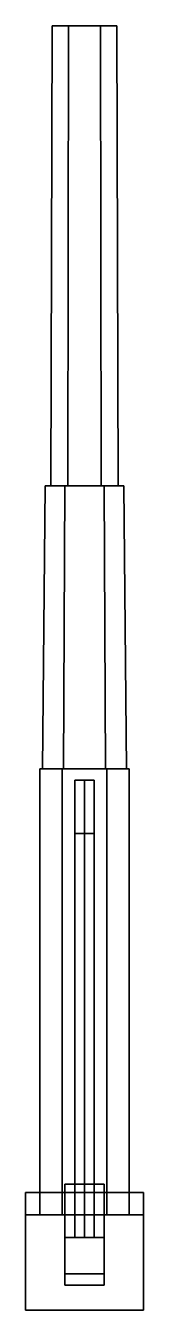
# Model space of a CAD drawing. Extents: x -0.21 to 0.21, y -0.55 to 4.03.
import ezdxf

# ---------------------------------------------------------------- set-up
doc = ezdxf.new("R2010")
doc.units = 0
doc.layers.add('GUN', color=1, linetype='CONTINUOUS')

msp = doc.modelspace()

# ---------------------------------------------------------------- linework, layer by layer
at = {"layer": 'GUN'}
for points in [[(-0.0575, 4.03, 0.0996), (-0.115, 4.03), (-0.12, 2.39), (-0.06, 2.39, 0.1039)], [(-0.115, 4.03), (-0.0575, 4.03, -0.0996), (-0.06, 2.39, -0.1039), (-0.12, 2.39)], [(0.115, 4.03), (-0.115, 4.03), (-0.0575, 4.03, 0.0996), (0.0575, 4.03, 0.0996)], [(0.0575, 4.03, -0.0996), (-0.0575, 4.03, -0.0996), (-0.115, 4.03), (0.115, 4.03)], [(0.0575, 4.03, 0.0996), (-0.0575, 4.03, 0.0996), (-0.06, 2.39, 0.1039), (0.06, 2.39, 0.1039)], [(-0.0575, 4.03, -0.0996), (0.0575, 4.03, -0.0996), (0.06, 2.39, -0.1039), (-0.06, 2.39, -0.1039)], [(0.115, 4.03), (0.0575, 4.03, 0.0996), (0.06, 2.39, 0.1039), (0.12, 2.39)], [(0.0575, 4.03, -0.0996), (0.115, 4.03), (0.12, 2.39), (0.06, 2.39, -0.1039)], [(-0.07, 2.39, 0.1212), (-0.14, 2.39), (-0.15, 1.38), (-0.075, 1.38, 0.1299)], [(-0.14, 2.39), (-0.07, 2.39, -0.1212), (-0.075, 1.38, -0.1299), (-0.15, 1.38)], [(0.14, 2.39), (-0.14, 2.39), (-0.07, 2.39, 0.1212), (0.07, 2.39, 0.1212)], [(0.07, 2.39, -0.1212), (-0.07, 2.39, -0.1212), (-0.14, 2.39), (0.14, 2.39)], [(0.07, 2.39, 0.1212), (-0.07, 2.39, 0.1212), (-0.075, 1.38, 0.1299), (0.075, 1.38, 0.1299)], [(-0.07, 2.39, -0.1212), (0.07, 2.39, -0.1212), (0.075, 1.38, -0.1299), (-0.075, 1.38, -0.1299)], [(0.14, 2.39), (0.07, 2.39, 0.1212), (0.075, 1.38, 0.1299), (0.15, 1.38)], [(0.07, 2.39, -0.1212), (0.14, 2.39), (0.15, 1.38), (0.075, 1.38, -0.1299)], [(-0.08, 1.38, 0.1386), (-0.16, 1.38), (-0.16, -0.21), (-0.08, -0.21, 0.1386)], [(-0.16, 1.38), (-0.08, 1.38, -0.1386), (-0.08, -0.21, -0.1386), (-0.16, -0.21)], [(0.16, 1.38), (-0.16, 1.38), (-0.08, 1.38, 0.1386), (0.08, 1.38, 0.1386)], [(0.08, 1.38, -0.1386), (-0.08, 1.38, -0.1386), (-0.16, 1.38), (0.16, 1.38)], [(0.08, 1.38, 0.1386), (-0.08, 1.38, 0.1386), (-0.08, -0.21, 0.1386), (0.08, -0.21, 0.1386)], [(-0.08, 1.38, -0.1386), (0.08, 1.38, -0.1386), (0.08, -0.21, -0.1386), (-0.08, -0.21, -0.1386)], [(0.16, 1.38), (0.08, 1.38, 0.1386), (0.08, -0.21, 0.1386), (0.16, -0.21)], [(0.08, 1.38, -0.1386), (0.16, 1.38), (0.16, -0.21), (0.08, -0.21, -0.1386)], [(-0.035, 1.34, -0.34), (0, 1.34, -0.375), (0, -0.1, -0.375), (-0.035, -0.1, -0.34)], [(0, 1.34, -0.305), (-0.035, 1.34, -0.34), (-0.035, -0.1, -0.34), (0, -0.1, -0.305)], [(0, 1.34, -0.375), (0.035, 1.34, -0.34), (0.035, -0.1, -0.34), (0, -0.1, -0.375)], [(0.035, 1.34, -0.34), (0, 1.34, -0.305), (0, -0.1, -0.305), (0.035, -0.1, -0.34)], [(0, 1.15, 0.335), (-0.035, 1.15, 0.3), (-0.035, -0.29, 0.3), (0, -0.29, 0.335)], [(-0.035, 1.15, 0.3), (0, 1.15, 0.265), (0, -0.29, 0.265), (-0.035, -0.29, 0.3)], [(0.035, 1.15, 0.3), (0, 1.15, 0.335), (0, -0.29, 0.335), (0.035, -0.29, 0.3)], [(0, 1.15, 0.265), (0.035, 1.15, 0.3), (0.035, -0.29, 0.3), (0, -0.29, 0.265)], [(0.21, -0.13, 0.2), (0.21, -0.13, 0.14), (-0.21, -0.13, 0.14), (-0.21, -0.13, 0.2)], [(-0.21, -0.13, 0.14), (-0.21, -0.21, 0.14), (-0.21, -0.21, 0.2), (-0.21, -0.13, 0.2)], [(0.21, -0.13, 0.14), (0.21, -0.21, 0.14), (-0.21, -0.21, 0.14), (-0.21, -0.13, 0.14)], [(-0.21, -0.13, 0.2), (-0.21, -0.55, 0.2), (0.21, -0.55, 0.2), (0.21, -0.13, 0.2)], [(-0.07, -0.1, -0.3), (-0.07, -0.42, -0.3), (-0.07, -0.42, -0.22), (-0.07, -0.1, -0.22)], [(0.07, -0.1, -0.22), (0.07, -0.1, -0.3), (-0.07, -0.1, -0.3), (-0.07, -0.1, -0.22)], [(-0.07, -0.1, -0.38), (-0.07, -0.29, -0.38), (-0.07, -0.42, -0.3), (-0.07, -0.1, -0.3)], [(0.07, -0.1, -0.3), (0.07, -0.1, -0.38), (-0.07, -0.1, -0.38), (-0.07, -0.1, -0.3)], [(0.07, -0.1, -0.38), (0.07, -0.29, -0.38), (-0.07, -0.29, -0.38), (-0.07, -0.1, -0.38)], [(0.07, -0.42, -0.22), (0.07, -0.42, -0.3), (0.07, -0.1, -0.3), (0.07, -0.1, -0.22)], [(0.07, -0.42, -0.3), (0.07, -0.29, -0.38), (0.07, -0.1, -0.38), (0.07, -0.1, -0.3)], [(0.21, -0.21, 0.2), (0.21, -0.21, 0.14), (0.21, -0.13, 0.14), (0.21, -0.13, 0.2)], [(-0.21, -0.21, -0.22), (-0.21, -0.55, -0.22), (-0.21, -0.55, 0.2), (-0.21, -0.21, 0.2)], [(0.21, -0.21, 0.14), (0.21, -0.21, -0.22), (-0.21, -0.21, -0.22), (-0.21, -0.21, 0.14)], [(0.21, -0.21, -0.22), (0.21, -0.55, -0.22), (-0.21, -0.55, -0.22), (-0.21, -0.21, -0.22)], [(0.21, -0.55, 0.2), (0.21, -0.55, -0.22), (0.21, -0.21, -0.22), (0.21, -0.21, 0.2)], [(-0.07, -0.29, 0.2), (-0.07, -0.46, 0.2), (-0.07, -0.46, 0.35), (-0.07, -0.29, 0.35)], [(0.07, -0.29, 0.35), (0.07, -0.29, 0.2), (-0.07, -0.29, 0.2), (-0.07, -0.29, 0.35)], [(-0.07, -0.29, 0.35), (-0.07, -0.46, 0.35), (0.07, -0.46, 0.35), (0.07, -0.29, 0.35)], [(-0.07, -0.42, -0.3), (-0.07, -0.29, -0.38), (0.07, -0.29, -0.38), (0.07, -0.42, -0.3)], [(0.07, -0.46, 0.35), (0.07, -0.46, 0.2), (0.07, -0.29, 0.2), (0.07, -0.29, 0.35)], [(-0.07, -0.42, -0.22), (-0.07, -0.42, -0.3), (0.07, -0.42, -0.3), (0.07, -0.42, -0.22)], [(0.07, -0.46, 0.2), (0.07, -0.46, 0.35), (-0.07, -0.46, 0.35), (-0.07, -0.46, 0.2)], [(-0.21, -0.55, 0.2), (-0.21, -0.55, -0.22), (0.21, -0.55, -0.22), (0.21, -0.55, 0.2)]]:
    msp.add_3dface(points, dxfattribs=at)

doc.saveas('drawing.dxf')
